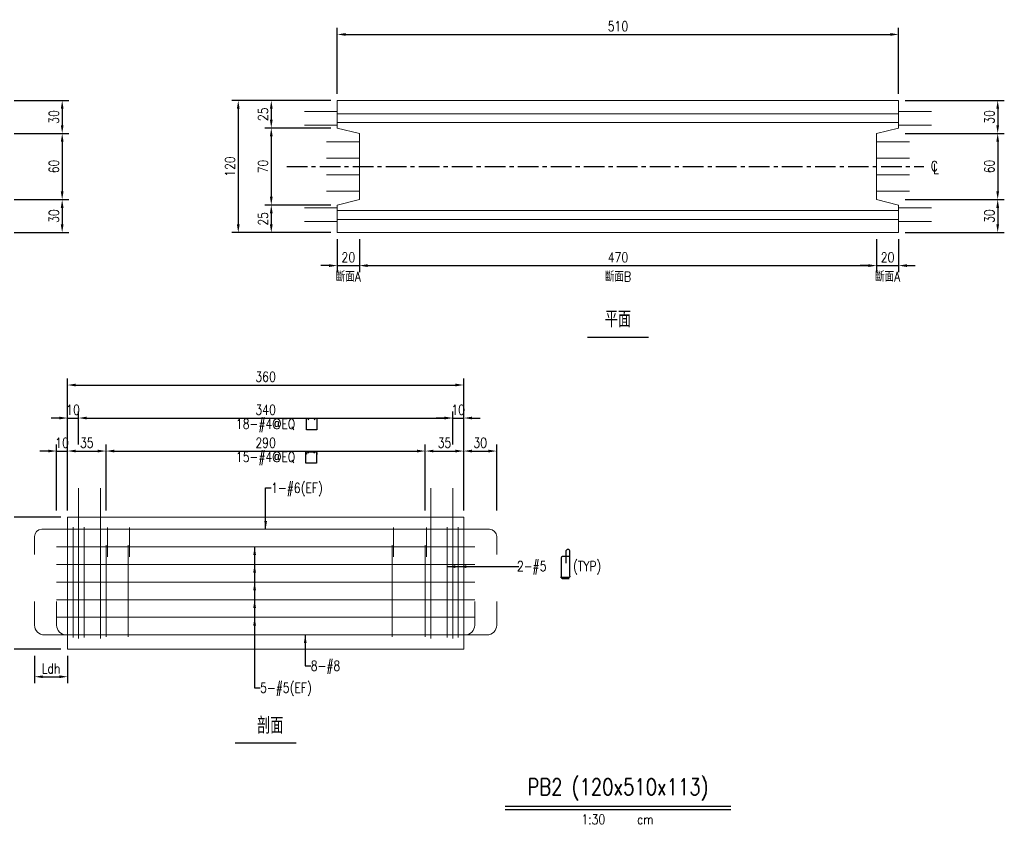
# Model space of a CAD drawing. Extents: x -4754 to 8167, y -19960 to 3841.
# Drawn here: x 5141 to 6036, y 2683 to 3414 of the extents above; entities that cross this region are included whole.
import ezdxf
from ezdxf.enums import TextEntityAlignment as Align

# ---------------------------------------------------------------- set-up
doc = ezdxf.new("R2010")
doc.units = 0
doc.header["$LTSCALE"] = 3
doc.linetypes.add('CENTER', pattern=[2, 1.25, -0.25, 0.25, -0.25])
doc.layers.get('0').update_dxf_attribs({"linetype": 'CONTINUOUS'})
doc.layers.add('HB_0', color=7, linetype='CONTINUOUS', transparency=0.5)
for name, color, linetype in [('HB_DIM', 1, 'CONTINUOUS'), ('HB_TXT_CTEXT', 2, 'CONTINUOUS'), ('鋼筋', 3, 'CONTINUOUS')]:
    doc.layers.add(name, color=color, linetype=linetype)
doc.styles.get("Standard").update_dxf_attribs({"font": 'ROMANS.shx', "width": 0.8, "bigfont": 'chineset.shx'})
doc.dimstyles.new('30', dxfattribs={"dimscale": 3, "dimtxt": 3, "dimasz": 2.5, "dimexe": 2, "dimexo": 2, "dimgap": 1, "dimtad": 1, "dimdsep": 46, "dimtxsty": 'Standard', "dimcen": 0, "dimclrd": 256, "dimclre": 256, "dimclrt": 2, "dimadec": 0, "dimazin": 0, "dimtfac": 1, "dimtix": 1, "dimtmove": 2, "dimatfit": 3, "dimfxl": 1, "dimtolj": 1, "dimtzin": 0, "dimarcsym": 0})

# ---------------------------------------------------------------- blocks, each defined once
blk = doc.blocks.new('*D197')
at = {"layer": 'HB_DIM', "linetype": 'Continuous', "lineweight": -2}
for p, q in [((5095.72, 3340.95), (5185.72, 3340.95)), ((5179.72, 3333.45), (5179.72, 3318.45)), ((5095.72, 3310.95), (5185.72, 3310.95))]:
    blk.add_line(p, q, dxfattribs=at)
at = {"layer": 'HB_DIM'}
for points in [[(5180.97, 3333.45), (5178.47, 3333.45), (5179.72, 3340.95)], [(5178.47, 3318.45), (5180.97, 3318.45), (5179.72, 3310.95)]]:
    blk.add_solid(points, dxfattribs=at)
at = {"layer": 'HB_DIM', "color": 2, "linetype": 'Continuous', "insert": (5172.22, 3325.95), "char_height": 9, "attachment_point": 5, "rotation": 90}
blk.add_mtext('\\A1;30', dxfattribs=at)
blk = doc.blocks.new('*D198')
at = {"layer": 'HB_DIM', "linetype": 'Continuous', "lineweight": -2}
for p, q in [((5095.72, 3310.95), (5185.72, 3310.95)), ((5179.72, 3303.45), (5179.72, 3258.45)), ((5095.72, 3250.95), (5185.72, 3250.95))]:
    blk.add_line(p, q, dxfattribs=at)
at = {"layer": 'HB_DIM'}
for points in [[(5180.97, 3303.45), (5178.47, 3303.45), (5179.72, 3310.95)], [(5178.47, 3258.45), (5180.97, 3258.45), (5179.72, 3250.95)]]:
    blk.add_solid(points, dxfattribs=at)
at = {"layer": 'HB_DIM', "color": 2, "linetype": 'Continuous', "insert": (5172.22, 3280.95), "char_height": 9, "attachment_point": 5, "rotation": 90}
blk.add_mtext('\\A1;60', dxfattribs=at)
blk = doc.blocks.new('*D199')
at = {"layer": 'HB_DIM', "linetype": 'Continuous', "lineweight": -2}
for p, q in [((5095.72, 3250.95), (5185.72, 3250.95)), ((5179.72, 3243.45), (5179.72, 3228.45)), ((5095.72, 3220.95), (5185.72, 3220.95))]:
    blk.add_line(p, q, dxfattribs=at)
at = {"layer": 'HB_DIM'}
for points in [[(5180.97, 3243.45), (5178.47, 3243.45), (5179.72, 3250.95)], [(5178.47, 3228.45), (5180.97, 3228.45), (5179.72, 3220.95)]]:
    blk.add_solid(points, dxfattribs=at)
at = {"layer": 'HB_DIM', "color": 2, "linetype": 'Continuous', "insert": (5172.22, 3235.95), "char_height": 9, "attachment_point": 5, "rotation": 90}
blk.add_mtext('\\A1;30', dxfattribs=at)
blk = doc.blocks.new('beam_Topview')
at = {"layer": 'HB_TXT_CTEXT', "color": 4, "linetype": 'Continuous'}
blk.add_line((-27.76, 0), (27.76, 0), dxfattribs=at)
at = {"layer": 'HB_TXT_CTEXT', "color": 4, "linetype": 'Continuous', "width": 0.8}
blk.add_text('平面', height=15, rotation=360, dxfattribs=at).set_placement((0, 16.5), align=Align.MIDDLE)
blk = doc.blocks.new('beam_title')
at = {"layer": 'HB_TXT_CTEXT', "color": 3, "linetype": 'Continuous'}
blk.add_line((-102.52, 3), (102.52, 3), dxfattribs=at)
at = {"layer": 'HB_TXT_CTEXT', "color": 1, "linetype": 'Continuous'}
blk.add_line((-102.52, 0), (102.52, 0), dxfattribs=at)
at = {"color": 3, "linetype": 'Continuous', "width": 0.8}
blk.add_attdef('A', text='', height=15, dxfattribs=at).set_placement((0, 19.49), align=Align.MIDDLE)
at = {"color": 2, "linetype": 'Continuous', "width": 0.8}
for tag, p in [('1:30', (-22.44, -9)), ('CM', (24.84, -9))]:
    blk.add_attdef(tag, text='', height=9, dxfattribs=at).set_placement(p, align=Align.MIDDLE)
blk = doc.blocks.new('*D211')
at = {"layer": 'HB_DIM', "linetype": 'Continuous', "lineweight": -2}
for p, q in [((5429.72, 3346.95), (5429.72, 3406.95)), ((5437.22, 3400.95), (5932.22, 3400.95)), ((5939.72, 3346.95), (5939.72, 3406.95))]:
    blk.add_line(p, q, dxfattribs=at)
at = {"layer": 'HB_DIM'}
for points in [[(5437.22, 3402.2), (5437.22, 3399.7), (5429.72, 3400.95)], [(5932.22, 3399.7), (5932.22, 3402.2), (5939.72, 3400.95)]]:
    blk.add_solid(points, dxfattribs=at)
at = {"layer": 'HB_DIM', "color": 2, "linetype": 'Continuous', "insert": (5684.72, 3408.45), "char_height": 9, "attachment_point": 5, "rotation": 0}
blk.add_mtext('\\A1;510', dxfattribs=at)
blk = doc.blocks.new('*D212')
at = {"layer": 'HB_DIM', "linetype": 'Continuous', "lineweight": -2}
for p, q in [((5429.72, 3214.95), (5429.72, 3184.95)), ((5449.72, 3214.95), (5449.72, 3184.95)), ((5422.22, 3190.95), (5414.72, 3190.95)), ((5429.72, 3190.95), (5449.72, 3190.95)), ((5457.22, 3190.95), (5464.72, 3190.95))]:
    blk.add_line(p, q, dxfattribs=at)
at = {"layer": 'HB_DIM'}
for points in [[(5422.22, 3189.7), (5422.22, 3192.2), (5429.72, 3190.95)], [(5457.22, 3192.2), (5457.22, 3189.7), (5449.72, 3190.95)]]:
    blk.add_solid(points, dxfattribs=at)
at = {"layer": 'HB_DIM', "color": 2, "linetype": 'Continuous', "insert": (5439.72, 3198.45), "char_height": 9, "attachment_point": 5, "rotation": 0}
blk.add_mtext('\\A1;20', dxfattribs=at)
blk = doc.blocks.new('*D213')
at = {"layer": 'HB_DIM', "linetype": 'Continuous', "lineweight": -2}
for p, q in [((5449.72, 3214.95), (5449.72, 3184.95)), ((5919.72, 3214.95), (5919.72, 3184.95)), ((5457.22, 3190.95), (5912.22, 3190.95))]:
    blk.add_line(p, q, dxfattribs=at)
at = {"layer": 'HB_DIM'}
for points in [[(5457.22, 3192.2), (5457.22, 3189.7), (5449.72, 3190.95)], [(5912.22, 3189.7), (5912.22, 3192.2), (5919.72, 3190.95)]]:
    blk.add_solid(points, dxfattribs=at)
at = {"layer": 'HB_DIM', "color": 2, "linetype": 'Continuous', "insert": (5684.72, 3198.45), "char_height": 9, "attachment_point": 5, "rotation": 0}
blk.add_mtext('\\A1;470', dxfattribs=at)
blk = doc.blocks.new('*D214')
at = {"layer": 'HB_DIM', "linetype": 'Continuous', "lineweight": -2}
for p, q in [((5919.72, 3214.95), (5919.72, 3184.95)), ((5939.72, 3214.95), (5939.72, 3184.95)), ((5912.22, 3190.95), (5904.72, 3190.95)), ((5919.72, 3190.95), (5939.72, 3190.95)), ((5947.22, 3190.95), (5954.72, 3190.95))]:
    blk.add_line(p, q, dxfattribs=at)
at = {"layer": 'HB_DIM'}
for points in [[(5912.22, 3189.7), (5912.22, 3192.2), (5919.72, 3190.95)], [(5947.22, 3192.2), (5947.22, 3189.7), (5939.72, 3190.95)]]:
    blk.add_solid(points, dxfattribs=at)
at = {"layer": 'HB_DIM', "color": 2, "linetype": 'Continuous', "insert": (5929.72, 3198.45), "char_height": 9, "attachment_point": 5, "rotation": 0}
blk.add_mtext('\\A1;20', dxfattribs=at)
blk = doc.blocks.new('*D215')
at = {"layer": 'HB_DIM', "linetype": 'Continuous', "lineweight": -2}
for p, q in [((5423.72, 3340.95), (5333.72, 3340.95)), ((5339.72, 3333.45), (5339.72, 3228.45)), ((5423.72, 3220.95), (5333.72, 3220.95))]:
    blk.add_line(p, q, dxfattribs=at)
at = {"layer": 'HB_DIM'}
for points in [[(5340.97, 3333.45), (5338.47, 3333.45), (5339.72, 3340.95)], [(5338.47, 3228.45), (5340.97, 3228.45), (5339.72, 3220.95)]]:
    blk.add_solid(points, dxfattribs=at)
at = {"layer": 'HB_DIM', "color": 2, "linetype": 'Continuous', "insert": (5332.22, 3280.95), "char_height": 9, "attachment_point": 5, "rotation": 90}
blk.add_mtext('\\A1;120', dxfattribs=at)
blk = doc.blocks.new('*D216')
at = {"layer": 'HB_DIM', "linetype": 'Continuous', "lineweight": -2}
for p, q in [((5423.72, 3340.95), (5363.72, 3340.95)), ((5369.72, 3333.45), (5369.72, 3323.45)), ((5423.72, 3315.95), (5363.72, 3315.95))]:
    blk.add_line(p, q, dxfattribs=at)
at = {"layer": 'HB_DIM'}
for points in [[(5370.97, 3333.45), (5368.47, 3333.45), (5369.72, 3340.95)], [(5368.47, 3323.45), (5370.97, 3323.45), (5369.72, 3315.95)]]:
    blk.add_solid(points, dxfattribs=at)
at = {"layer": 'HB_DIM', "color": 2, "linetype": 'Continuous', "insert": (5362.22, 3328.45), "char_height": 9, "attachment_point": 5, "rotation": 90}
blk.add_mtext('\\A1;25', dxfattribs=at)
blk = doc.blocks.new('*D217')
at = {"layer": 'HB_DIM', "linetype": 'Continuous', "lineweight": -2}
for p, q in [((5423.72, 3315.95), (5363.72, 3315.95)), ((5369.72, 3308.45), (5369.72, 3253.45)), ((5423.72, 3245.95), (5363.72, 3245.95))]:
    blk.add_line(p, q, dxfattribs=at)
at = {"layer": 'HB_DIM'}
for points in [[(5370.97, 3308.45), (5368.47, 3308.45), (5369.72, 3315.95)], [(5368.47, 3253.45), (5370.97, 3253.45), (5369.72, 3245.95)]]:
    blk.add_solid(points, dxfattribs=at)
at = {"layer": 'HB_DIM', "color": 2, "linetype": 'Continuous', "insert": (5362.22, 3280.95), "char_height": 9, "attachment_point": 5, "rotation": 90}
blk.add_mtext('\\A1;70', dxfattribs=at)
blk = doc.blocks.new('*D218')
at = {"layer": 'HB_DIM', "linetype": 'Continuous', "lineweight": -2}
for p, q in [((5423.72, 3245.95), (5363.72, 3245.95)), ((5369.72, 3238.45), (5369.72, 3228.45)), ((5423.72, 3220.95), (5363.72, 3220.95))]:
    blk.add_line(p, q, dxfattribs=at)
at = {"layer": 'HB_DIM'}
for points in [[(5370.97, 3238.45), (5368.47, 3238.45), (5369.72, 3245.95)], [(5368.47, 3228.45), (5370.97, 3228.45), (5369.72, 3220.95)]]:
    blk.add_solid(points, dxfattribs=at)
at = {"layer": 'HB_DIM', "color": 2, "linetype": 'Continuous', "insert": (5362.22, 3233.45), "char_height": 9, "attachment_point": 5, "rotation": 90}
blk.add_mtext('\\A1;25', dxfattribs=at)
blk = doc.blocks.new('*D219')
at = {"layer": 'HB_DIM', "linetype": 'Continuous', "lineweight": -2}
for p, q in [((5945.72, 3340.95), (6035.72, 3340.95)), ((6029.72, 3333.45), (6029.72, 3318.45)), ((5945.72, 3310.95), (6035.72, 3310.95))]:
    blk.add_line(p, q, dxfattribs=at)
at = {"layer": 'HB_DIM'}
for points in [[(6030.97, 3333.45), (6028.47, 3333.45), (6029.72, 3340.95)], [(6028.47, 3318.45), (6030.97, 3318.45), (6029.72, 3310.95)]]:
    blk.add_solid(points, dxfattribs=at)
at = {"layer": 'HB_DIM', "color": 2, "linetype": 'Continuous', "insert": (6022.22, 3325.95), "char_height": 9, "attachment_point": 5, "rotation": 90}
blk.add_mtext('\\A1;30', dxfattribs=at)
blk = doc.blocks.new('*D220')
at = {"layer": 'HB_DIM', "linetype": 'Continuous', "lineweight": -2}
for p, q in [((5945.72, 3310.95), (6035.72, 3310.95)), ((6029.72, 3303.45), (6029.72, 3258.45)), ((5945.72, 3250.95), (6035.72, 3250.95))]:
    blk.add_line(p, q, dxfattribs=at)
at = {"layer": 'HB_DIM'}
for points in [[(6030.97, 3303.45), (6028.47, 3303.45), (6029.72, 3310.95)], [(6028.47, 3258.45), (6030.97, 3258.45), (6029.72, 3250.95)]]:
    blk.add_solid(points, dxfattribs=at)
at = {"layer": 'HB_DIM', "color": 2, "linetype": 'Continuous', "insert": (6022.22, 3280.95), "char_height": 9, "attachment_point": 5, "rotation": 90}
blk.add_mtext('\\A1;60', dxfattribs=at)
blk = doc.blocks.new('*D221')
at = {"layer": 'HB_DIM', "linetype": 'Continuous', "lineweight": -2}
for p, q in [((5945.72, 3250.95), (6035.72, 3250.95)), ((6029.72, 3243.45), (6029.72, 3228.45)), ((5945.72, 3220.95), (6035.72, 3220.95))]:
    blk.add_line(p, q, dxfattribs=at)
at = {"layer": 'HB_DIM'}
for points in [[(6030.97, 3243.45), (6028.47, 3243.45), (6029.72, 3250.95)], [(6028.47, 3228.45), (6030.97, 3228.45), (6029.72, 3220.95)]]:
    blk.add_solid(points, dxfattribs=at)
at = {"layer": 'HB_DIM', "color": 2, "linetype": 'Continuous', "insert": (6022.22, 3235.95), "char_height": 9, "attachment_point": 5, "rotation": 90}
blk.add_mtext('\\A1;30', dxfattribs=at)
blk = doc.blocks.new('cl')
at = {"layer": 'HB_TXT_CTEXT', "linetype": 'Continuous', "width": 0.8}
for s, p in [('C', (-0.18, 0.11)), ('L', (0.23, -0.56))]:
    blk.add_text(s, height=2.5, dxfattribs=at).set_placement(p, align=Align.MIDDLE)
blk = doc.blocks.new('beam_SectionSide')
at = {"layer": 'HB_TXT_CTEXT', "color": 4, "linetype": 'Continuous'}
blk.add_line((-27.76, 0), (27.76, 0), dxfattribs=at)
at = {"layer": 'HB_TXT_CTEXT', "color": 4, "linetype": 'Continuous', "width": 0.8}
blk.add_text(' 剖面', height=15, rotation=360, dxfattribs=at).set_placement((0, 16.5), align=Align.MIDDLE)
blk = doc.blocks.new('rebar_arrowD')
at = {"color": 1, "linetype": 'Continuous'}
blk.add_solid([(-1.25, -7.5), (0, 0), (1.25, -7.5)], dxfattribs=at)
blk = doc.blocks.new('*D358')
at = {"layer": 'HB_DIM', "linetype": 'Continuous', "lineweight": -2}
for p, q in [((5154.64, 2836.51), (5154.64, 2811.51)), ((5184.57, 2836.51), (5184.57, 2811.51)), ((5162.14, 2817.51), (5177.07, 2817.51))]:
    blk.add_line(p, q, dxfattribs=at)
at = {"layer": 'HB_DIM'}
for points in [[(5162.14, 2818.76), (5162.14, 2816.26), (5154.64, 2817.51)], [(5177.07, 2816.26), (5177.07, 2818.76), (5184.57, 2817.51)]]:
    blk.add_solid(points, dxfattribs=at)
at = {"layer": 'HB_DIM', "color": 2, "linetype": 'Continuous', "insert": (5169.6, 2825.01), "char_height": 9, "attachment_point": 5, "rotation": 0}
blk.add_mtext('\\A1;Ldh', dxfattribs=at)
blk = doc.blocks.new('rebar_arrowU')
at = {"color": 1, "linetype": 'Continuous'}
blk.add_solid([(-1.25, -7.5), (0, 0), (1.25, -7.5)], dxfattribs=at)
blk = doc.blocks.new('rebar_arrowL')
at = {"color": 1, "linetype": 'Continuous', "extrusion": (0, 0, -1)}
blk.add_solid([(-7.5, 1.25), (0, 0), (-7.5, -1.25)], dxfattribs=at)
blk = doc.blocks.new('rebar_2Tie_180_90')
at = {"layer": 'HB_TXT_CTEXT', "linetype": 'Continuous'}
for points in [[(45.67, 9.28), (39.8, 9.28, 0.414214), (38.6, 8.08), (38.6, -9.57)], [(46.52, -8.69), (46.52, 13.68, 1), (42.68, 13.68), (42.68, 3.28)], [(46.52, -8.69, -0.414214), (45.32, -9.89), (37.81, -9.89)], [(38.6, -9.57, 0.414214), (39.8, -10.77), (45.67, -10.77)]]:
    blk.add_lwpolyline(points, format="xyb", dxfattribs=at)
at = {"color": 2, "linetype": 'Continuous', "width": 0.8}
for tag, p in [('2-D16', (-1.67, 0.43)), ('(TYP)', (49.39, 0.45))]:
    blk.add_attdef(tag, text='', height=9, dxfattribs=at).set_placement(p, align=Align.MIDDLE_LEFT)
blk = doc.blocks.new('*D359')
at = {"layer": 'HB_DIM', "linetype": 'Continuous', "lineweight": -2}
for p, q in [((5184.57, 2968.51), (5184.57, 3088.51)), ((5544.57, 2968.51), (5544.57, 3088.51)), ((5192.07, 3082.51), (5537.07, 3082.51))]:
    blk.add_line(p, q, dxfattribs=at)
at = {"layer": 'HB_DIM'}
for points in [[(5192.07, 3083.76), (5192.07, 3081.26), (5184.57, 3082.51)], [(5537.07, 3081.26), (5537.07, 3083.76), (5544.57, 3082.51)]]:
    blk.add_solid(points, dxfattribs=at)
at = {"layer": 'HB_DIM', "color": 2, "linetype": 'Continuous', "insert": (5364.57, 3090.01), "char_height": 9, "attachment_point": 5, "rotation": 0}
blk.add_mtext('\\A1;360', dxfattribs=at)
blk = doc.blocks.new('*D360')
at = {"layer": 'HB_DIM', "linetype": 'Continuous', "lineweight": -2}
for p, q in [((5177.07, 3052.51), (5169.57, 3052.51)), ((5184.57, 3028.51), (5184.57, 3058.51)), ((5184.57, 3052.51), (5194.57, 3052.51)), ((5194.57, 3028.51), (5194.57, 3058.51)), ((5202.07, 3052.51), (5209.57, 3052.51))]:
    blk.add_line(p, q, dxfattribs=at)
at = {"layer": 'HB_DIM'}
for points in [[(5177.07, 3051.26), (5177.07, 3053.76), (5184.57, 3052.51)], [(5202.07, 3053.76), (5202.07, 3051.26), (5194.57, 3052.51)]]:
    blk.add_solid(points, dxfattribs=at)
at = {"layer": 'HB_DIM', "color": 2, "linetype": 'Continuous', "insert": (5189.57, 3060.01), "char_height": 9, "attachment_point": 5, "rotation": 0}
blk.add_mtext('\\A1;10', dxfattribs=at)
blk = doc.blocks.new('*D361')
at = {"layer": 'HB_DIM', "linetype": 'Continuous', "lineweight": -2}
for p, q in [((5194.57, 3028.51), (5194.57, 3058.51)), ((5202.07, 3052.51), (5527.07, 3052.51)), ((5534.57, 3028.51), (5534.57, 3058.51))]:
    blk.add_line(p, q, dxfattribs=at)
at = {"layer": 'HB_DIM'}
for points in [[(5202.07, 3053.76), (5202.07, 3051.26), (5194.57, 3052.51)], [(5527.07, 3051.26), (5527.07, 3053.76), (5534.57, 3052.51)]]:
    blk.add_solid(points, dxfattribs=at)
at = {"layer": 'HB_DIM', "color": 2, "linetype": 'Continuous', "insert": (5364.57, 3060.01), "char_height": 9, "attachment_point": 5, "rotation": 0}
blk.add_mtext('\\A1;340', dxfattribs=at)
blk = doc.blocks.new('*D362')
at = {"layer": 'HB_DIM', "linetype": 'Continuous', "lineweight": -2}
for p, q in [((5527.07, 3052.51), (5519.57, 3052.51)), ((5534.57, 3028.51), (5534.57, 3058.51)), ((5534.57, 3052.51), (5544.57, 3052.51)), ((5544.57, 3028.51), (5544.57, 3058.51)), ((5552.07, 3052.51), (5559.57, 3052.51))]:
    blk.add_line(p, q, dxfattribs=at)
at = {"layer": 'HB_DIM'}
for points in [[(5527.07, 3051.26), (5527.07, 3053.76), (5534.57, 3052.51)], [(5552.07, 3053.76), (5552.07, 3051.26), (5544.57, 3052.51)]]:
    blk.add_solid(points, dxfattribs=at)
at = {"layer": 'HB_DIM', "color": 2, "linetype": 'Continuous', "insert": (5539.57, 3060.01), "char_height": 9, "attachment_point": 5, "rotation": 0}
blk.add_mtext('\\A1;10', dxfattribs=at)
blk = doc.blocks.new('*D363')
at = {"layer": 'HB_DIM', "linetype": 'Continuous', "lineweight": -2}
for p, q in [((5174.57, 2968.51), (5174.57, 3028.51)), ((5184.57, 2968.51), (5184.57, 3028.51)), ((5167.07, 3022.51), (5159.57, 3022.51)), ((5174.57, 3022.51), (5184.57, 3022.51)), ((5192.07, 3022.51), (5199.57, 3022.51))]:
    blk.add_line(p, q, dxfattribs=at)
at = {"layer": 'HB_DIM'}
for points in [[(5167.07, 3021.26), (5167.07, 3023.76), (5174.57, 3022.51)], [(5192.07, 3023.76), (5192.07, 3021.26), (5184.57, 3022.51)]]:
    blk.add_solid(points, dxfattribs=at)
at = {"layer": 'HB_DIM', "color": 2, "linetype": 'Continuous', "insert": (5179.57, 3030.01), "char_height": 9, "attachment_point": 5, "rotation": 0}
blk.add_mtext('\\A1;10', dxfattribs=at)
blk = doc.blocks.new('*D364')
at = {"layer": 'HB_DIM', "linetype": 'Continuous', "lineweight": -2}
for p, q in [((5184.57, 2968.51), (5184.57, 3028.51)), ((5219.57, 2968.51), (5219.57, 3028.51)), ((5192.07, 3022.51), (5212.07, 3022.51))]:
    blk.add_line(p, q, dxfattribs=at)
at = {"layer": 'HB_DIM'}
for points in [[(5192.07, 3023.76), (5192.07, 3021.26), (5184.57, 3022.51)], [(5212.07, 3021.26), (5212.07, 3023.76), (5219.57, 3022.51)]]:
    blk.add_solid(points, dxfattribs=at)
at = {"layer": 'HB_DIM', "color": 2, "linetype": 'Continuous', "insert": (5202.07, 3030.01), "char_height": 9, "attachment_point": 5, "rotation": 0}
blk.add_mtext('\\A1;35', dxfattribs=at)
blk = doc.blocks.new('*D365')
at = {"layer": 'HB_DIM', "linetype": 'Continuous', "lineweight": -2}
for p, q in [((5219.57, 2968.51), (5219.57, 3028.51)), ((5509.57, 2968.51), (5509.57, 3028.51)), ((5227.07, 3022.51), (5502.07, 3022.51))]:
    blk.add_line(p, q, dxfattribs=at)
at = {"layer": 'HB_DIM'}
for points in [[(5227.07, 3023.76), (5227.07, 3021.26), (5219.57, 3022.51)], [(5502.07, 3021.26), (5502.07, 3023.76), (5509.57, 3022.51)]]:
    blk.add_solid(points, dxfattribs=at)
at = {"layer": 'HB_DIM', "color": 2, "linetype": 'Continuous', "insert": (5364.57, 3030.01), "char_height": 9, "attachment_point": 5, "rotation": 0}
blk.add_mtext('\\A1;290', dxfattribs=at)
blk = doc.blocks.new('*D366')
at = {"layer": 'HB_DIM', "linetype": 'Continuous', "lineweight": -2}
for p, q in [((5509.57, 2968.51), (5509.57, 3028.51)), ((5544.57, 2968.51), (5544.57, 3028.51)), ((5517.07, 3022.51), (5537.07, 3022.51))]:
    blk.add_line(p, q, dxfattribs=at)
at = {"layer": 'HB_DIM'}
for points in [[(5517.07, 3023.76), (5517.07, 3021.26), (5509.57, 3022.51)], [(5537.07, 3021.26), (5537.07, 3023.76), (5544.57, 3022.51)]]:
    blk.add_solid(points, dxfattribs=at)
at = {"layer": 'HB_DIM', "color": 2, "linetype": 'Continuous', "insert": (5527.07, 3030.01), "char_height": 9, "attachment_point": 5, "rotation": 0}
blk.add_mtext('\\A1;35', dxfattribs=at)
blk = doc.blocks.new('*D367')
at = {"layer": 'HB_DIM', "linetype": 'Continuous', "lineweight": -2}
for p, q in [((5544.57, 2968.51), (5544.57, 3028.51)), ((5574.57, 2968.51), (5574.57, 3028.51)), ((5552.07, 3022.51), (5567.07, 3022.51))]:
    blk.add_line(p, q, dxfattribs=at)
at = {"layer": 'HB_DIM'}
for points in [[(5552.07, 3023.76), (5552.07, 3021.26), (5544.57, 3022.51)], [(5567.07, 3021.26), (5567.07, 3023.76), (5574.57, 3022.51)]]:
    blk.add_solid(points, dxfattribs=at)
at = {"layer": 'HB_DIM', "color": 2, "linetype": 'Continuous', "insert": (5559.57, 3030.01), "char_height": 9, "attachment_point": 5, "rotation": 0}
blk.add_mtext('\\A1;30', dxfattribs=at)
blk = doc.blocks.new('*D368')
at = {"layer": 'HB_DIM', "linetype": 'Continuous', "lineweight": -2}
for p, q in [((5178.57, 2962.51), (5088.57, 2962.51)), ((5094.57, 2955.01), (5094.57, 2850.01)), ((5178.57, 2842.51), (5088.57, 2842.51))]:
    blk.add_line(p, q, dxfattribs=at)
at = {"layer": 'HB_DIM'}
for points in [[(5095.82, 2955.01), (5093.32, 2955.01), (5094.57, 2962.51)], [(5093.32, 2850.01), (5095.82, 2850.01), (5094.57, 2842.51)]]:
    blk.add_solid(points, dxfattribs=at)
at = {"layer": 'HB_DIM', "color": 2, "linetype": 'Continuous', "insert": (5084.72, 2902.51), "char_height": 9, "attachment_point": 5, "rotation": 90}
blk.add_mtext('\\A1;120(116)', dxfattribs=at)
blk = doc.blocks.new('*D369')
at = {"layer": 'HB_DIM', "linetype": 'Continuous', "lineweight": -2}
for p, q in [((5124.57, 2970.01), (5124.57, 2977.51)), ((5178.57, 2962.51), (5118.57, 2962.51)), ((5124.57, 2962.51), (5124.57, 2946.51)), ((5133.57, 2946.51), (5118.57, 2946.51)), ((5124.57, 2939.01), (5124.57, 2931.51))]:
    blk.add_line(p, q, dxfattribs=at)
at = {"layer": 'HB_DIM'}
for points in [[(5123.32, 2970.01), (5125.82, 2970.01), (5124.57, 2962.51)], [(5125.82, 2939.01), (5123.32, 2939.01), (5124.57, 2946.51)]]:
    blk.add_solid(points, dxfattribs=at)
at = {"layer": 'HB_DIM', "color": 2, "linetype": 'Continuous', "insert": (5114.72, 2954.51), "char_height": 9, "attachment_point": 5, "rotation": 90}
blk.add_mtext('\\A1;16(12)', dxfattribs=at)
blk = doc.blocks.new('*D370')
at = {"layer": 'HB_DIM', "linetype": 'Continuous', "lineweight": -2}
for p, q in [((5133.57, 2946.51), (5118.57, 2946.51)), ((5124.57, 2939.01), (5124.57, 2850.01)), ((5178.57, 2842.51), (5118.57, 2842.51))]:
    blk.add_line(p, q, dxfattribs=at)
at = {"layer": 'HB_DIM'}
for points in [[(5125.82, 2939.01), (5123.32, 2939.01), (5124.57, 2946.51)], [(5123.32, 2850.01), (5125.82, 2850.01), (5124.57, 2842.51)]]:
    blk.add_solid(points, dxfattribs=at)
at = {"layer": 'HB_DIM', "color": 2, "linetype": 'Continuous', "insert": (5117.07, 2894.51), "char_height": 9, "attachment_point": 5, "rotation": 90}
blk.add_mtext('\\A1;104', dxfattribs=at)
blk = doc.blocks.new('dim_rebar_HoopU')
at = {"linetype": 'Continuous'}
blk.add_lwpolyline([(44.17, 4.47), (45.41, 5.71, -0.668179), (46.47, 5.27), (46.47, -4.68), (37.02, -4.68), (37.02, 5.27, -0.668179), (38.09, 5.71), (39.33, 4.47)], format="xyb", dxfattribs=at)
at = {"linetype": 'Continuous', "width": 0.8}
blk.add_attdef('25-D13@EQ', text='', height=9, dxfattribs=at).set_placement((0, 0), align=Align.MIDDLE)
blk = doc.blocks.new('dim_rebar_HoopUwithTie')
at = {"linetype": 'Continuous'}
for points in [[(37.71, 3.13), (36.52, 4.32, -0.668179), (36.95, 5.34), (45.82, 5.34, -0.414214), (46.42, 4.74), (46.42, 2.79)], [(43.88, 4.04), (45.07, 5.23, -0.668179), (46.09, 4.81), (46.09, -4.89), (36.68, -4.89), (36.68, 4.81, -0.668179), (37.71, 5.23), (38.89, 4.04)]]:
    blk.add_lwpolyline(points, format="xyb", dxfattribs=at)
at = {"linetype": 'Continuous', "width": 0.8}
blk.add_attdef('22-D13@EQ', text='', height=9, dxfattribs=at).set_placement((0, 0), align=Align.MIDDLE)

msp = doc.modelspace()

# ---------------------------------------------------------------- linework, layer by layer
at = {"layer": 'HB_0', "lineweight": 5}
for p, q in [((5429.723, 3340.95, -113), (5449.723, 3340.95, -113)), ((5429.723, 3328.95, -113), (5429.723, 3340.95, -113)), ((5449.723, 3340.95, -113), (5919.723, 3340.95, -113)), ((5919.723, 3340.95, -113), (5939.723, 3340.95, -113)), ((5939.723, 3340.95, -113), (5939.723, 3328.95, -113)), ((5429.723, 3328.95, -113), (5449.723, 3328.95, -113)), ((5429.723, 3320.95, -97), (5429.723, 3328.95, -113)), ((5449.723, 3328.95, -113), (5429.723, 3328.95, -113)), ((5919.723, 3328.95, -113), (5449.723, 3328.95, -113)), ((5449.723, 3328.95, -113), (5919.723, 3328.95, -113)), ((5919.723, 3328.95, -113), (5939.723, 3328.95, -113)), ((5939.723, 3328.95, -113), (5919.723, 3328.95, -113)), ((5939.723, 3328.95, -113), (5939.723, 3320.95, -97)), ((5429.723, 3320.95, -97), (5449.723, 3320.95, -97)), ((5429.723, 3315.95, -97), (5429.723, 3320.95, -97)), ((5449.723, 3320.95, -97), (5429.723, 3320.95, -97)), ((5919.723, 3320.95, -97), (5449.723, 3320.95, -97)), ((5449.723, 3320.95, -97), (5919.723, 3320.95, -97)), ((5919.723, 3320.95, -97), (5939.723, 3320.95, -97)), ((5939.723, 3320.95, -97), (5919.723, 3320.95, -97)), ((5939.723, 3320.95, -97), (5939.723, 3315.95, -97)), ((5449.723, 3310.95, -97), (5429.723, 3315.95, -97)), ((5449.723, 3250.95, -97), (5449.723, 3310.95, -97)), ((5939.723, 3315.95, -97), (5919.723, 3310.95, -97)), ((5919.723, 3310.95, -97), (5919.723, 3250.95, -97)), ((5429.723, 3245.95, -97), (5449.723, 3250.95, -97)), ((5919.723, 3250.95, -97), (5939.723, 3245.95, -97)), ((5429.723, 3240.95, -97), (5429.723, 3245.95, -97)), ((5449.723, 3240.95, -97), (5429.723, 3240.95, -97)), ((5429.723, 3240.95, -97), (5449.723, 3240.95, -97)), ((5429.723, 3232.95, -113), (5429.723, 3240.95, -97)), ((5449.723, 3240.95, -97), (5919.723, 3240.95, -97)), ((5919.723, 3240.95, -97), (5449.723, 3240.95, -97)), ((5939.723, 3240.95, -97), (5919.723, 3240.95, -97)), ((5919.723, 3240.95, -97), (5939.723, 3240.95, -97)), ((5939.723, 3245.95, -97), (5939.723, 3240.95, -97)), ((5939.723, 3240.95, -97), (5939.723, 3232.95, -113)), ((5449.723, 3232.95, -113), (5429.723, 3232.95, -113)), ((5429.723, 3232.95, -113), (5449.723, 3232.95, -113)), ((5429.723, 3220.95, -113), (5429.723, 3232.95, -113)), ((5919.723, 3232.95, -113), (5449.723, 3232.95, -113)), ((5449.723, 3232.95, -113), (5919.723, 3232.95, -113)), ((5939.723, 3232.95, -113), (5919.723, 3232.95, -113)), ((5919.723, 3232.95, -113), (5939.723, 3232.95, -113)), ((5939.723, 3232.95, -113), (5939.723, 3220.95, -113)), ((5449.723, 3220.95, -113), (5429.723, 3220.95, -113)), ((5919.723, 3220.95, -113), (5449.723, 3220.95, -113)), ((5939.723, 3220.95, -113), (5919.723, 3220.95, -113)), ((5184.573, 2962.507), (5204.573, 2962.507)), ((5184.573, 2946.507, -8), (5184.573, 2962.507)), ((5204.573, 2962.507), (5524.573, 2962.507)), ((5524.573, 2962.507), (5544.573, 2962.507)), ((5544.573, 2962.507), (5544.573, 2946.507, -8)), ((5184.573, 2842.507, -108), (5184.573, 2958.507, -108)), ((5544.573, 2958.507, -108), (5544.573, 2842.507, -108)), ((5184.573, 2842.507, -13), (5184.573, 2946.507, -13)), ((5544.573, 2946.507, -13), (5544.573, 2842.507, -13)), ((5204.573, 2842.507, -108), (5184.573, 2842.507, -108)), ((5204.573, 2842.507, -18), (5184.573, 2842.507, -13)), ((5524.573, 2842.507, -108), (5204.573, 2842.507, -108)), ((5544.573, 2842.507, -108), (5524.573, 2842.507, -108)), ((5544.573, 2842.507, -13), (5524.573, 2842.507, -18))]:
    msp.add_line(p, q, dxfattribs=at)
at = {"layer": 'HB_0', "color": 1, "linetype": 'CENTER', "ltscale": 5}
msp.add_lwpolyline([(5383.723, 3280.95), (5962.723, 3280.95)], dxfattribs=at)
at = {"layer": 'HB_TXT_CTEXT', "color": 1, "linetype": 'Continuous'}
for points in [[(5364.573, 2951.507), (5364.573, 2959.007), (5364.573, 2989.007), (5369.573, 2989.007)], [(5354.573, 2935.507), (5354.573, 2871.507), (5354.573, 2807.507), (5359.573, 2807.507)], [(5529.573, 2917.507), (5539.573, 2917.507), (5594.573, 2917.507)], [(5400.573, 2855.507), (5400.573, 2842.507), (5400.573, 2827.507), (5405.573, 2827.507)]]:
    msp.add_lwpolyline(points, dxfattribs=at)
at = {"layer": '鋼筋', "lineweight": 5}
for p, q in [((5399.786, 3330.95, -18.89), (5429.723, 3330.95, -18.89)), ((5969.66, 3330.95, -10), (5939.723, 3330.95, -10)), ((5399.786, 3318.45, -18.89), (5429.723, 3318.45, -18.89)), ((5969.66, 3318.45, -10), (5939.723, 3318.45, -10)), ((5419.786, 3303.45, -18.89), (5449.723, 3303.45, -18.89)), ((5949.66, 3303.45, -10), (5919.723, 3303.45, -10)), ((5419.786, 3288.45, -18.89), (5449.723, 3288.45, -18.89)), ((5949.66, 3288.45, -10), (5919.723, 3288.45, -10)), ((5419.786, 3273.45, -18.89), (5449.723, 3273.45, -18.89)), ((5949.66, 3273.45, -10), (5919.723, 3273.45, -10)), ((5419.786, 3258.45, -18.89), (5449.723, 3258.45, -18.89)), ((5949.66, 3258.45, -10), (5919.723, 3258.45, -10)), ((5399.786, 3243.45, -18.89), (5429.723, 3243.45, -18.89)), ((5969.66, 3243.45, -10), (5939.723, 3243.45, -10)), ((5399.786, 3230.95, -18.89), (5429.723, 3230.95, -18.89)), ((5969.66, 3230.95, -10), (5939.723, 3230.95, -10)), ((5194.573, 2978.142, -81.055), (5194.573, 2985.762, -81.055)), ((5194.573, 2985.762, -87.405), (5194.573, 2855.507, -87.405)), ((5194.573, 2855.507, -8.595), (5194.573, 2985.762, -8.595)), ((5194.573, 2985.762, -14.945), (5194.573, 2978.142, -14.945)), ((5214.573, 2978.142, -81.055), (5214.573, 2985.762, -81.055)), ((5214.573, 2985.762, -87.405), (5214.573, 2855.507, -87.405)), ((5214.573, 2855.507, -8.595), (5214.573, 2985.762, -8.595)), ((5214.573, 2985.762, -14.945), (5214.573, 2978.142, -14.945)), ((5514.573, 2978.142, -81.055), (5514.573, 2985.762, -81.055)), ((5514.573, 2985.762, -87.405), (5514.573, 2855.507, -87.405)), ((5514.573, 2855.507, -8.595), (5514.573, 2985.762, -8.595)), ((5514.573, 2985.762, -14.945), (5514.573, 2978.142, -14.945)), ((5534.573, 2978.142, -81.055), (5534.573, 2985.762, -81.055)), ((5534.573, 2985.762, -87.405), (5534.573, 2855.507, -87.405)), ((5534.573, 2855.507, -8.595), (5534.573, 2985.762, -8.595)), ((5534.573, 2985.762, -14.945), (5534.573, 2978.142, -14.945)), ((5154.573, 2928.587, -98), (5154.573, 2944.822, -98)), ((5161.258, 2951.507, -98), (5567.888, 2951.507, -98)), ((5189.573, 2857.02, -102.13), (5189.573, 2949.282, -102.13)), ((5189.573, 2949.282, -94.18), (5189.573, 2926.27, -94.18)), ((5199.573, 2857.02, -102.13), (5199.573, 2949.282, -102.13)), ((5199.573, 2949.282, -94.18), (5199.573, 2926.27, -94.18)), ((5220.843, 2926.51, -94.83), (5220.843, 2949.922, -94.83)), ((5220.843, 2949.922, -101.18), (5220.843, 2926.51, -101.18)), ((5240.843, 2926.51, -94.83), (5240.843, 2949.922, -94.83)), ((5240.843, 2949.922, -101.18), (5240.843, 2926.51, -101.18)), ((5480.843, 2926.51, -94.83), (5480.843, 2949.922, -94.83)), ((5480.843, 2949.922, -101.18), (5480.843, 2926.51, -101.18)), ((5510.843, 2926.51, -94.83), (5510.843, 2949.922, -94.83)), ((5510.843, 2949.922, -101.18), (5510.843, 2926.51, -101.18)), ((5529.573, 2857.02, -102.13), (5529.573, 2949.282, -102.13)), ((5529.573, 2949.282, -94.18), (5529.573, 2926.27, -94.18)), ((5539.573, 2857.02, -102.13), (5539.573, 2949.282, -102.13)), ((5539.573, 2949.282, -94.18), (5539.573, 2926.27, -94.18)), ((5574.573, 2944.822, -98), (5574.573, 2928.587, -98)), ((5174.573, 2935.507, -98), (5554.573, 2935.507, -98)), ((5219.573, 2926.142, -93.555), (5219.573, 2933.762, -93.555)), ((5219.573, 2933.762, -99.905), (5219.573, 2856.777, -99.905)), ((5219.573, 2856.777, 3.905), (5219.573, 2933.762, 3.905)), ((5219.573, 2933.762, -2.445), (5219.573, 2926.142, -2.445)), ((5239.573, 2926.142, -93.555), (5239.573, 2933.762, -93.555)), ((5239.573, 2933.762, -99.905), (5239.573, 2856.777, -99.905)), ((5239.573, 2856.777, 3.905), (5239.573, 2933.762, 3.905)), ((5239.573, 2933.762, -2.445), (5239.573, 2926.142, -2.445)), ((5479.573, 2926.142, -93.555), (5479.573, 2933.762, -93.555)), ((5479.573, 2933.762, -99.905), (5479.573, 2856.777, -99.905)), ((5479.573, 2856.777, 3.905), (5479.573, 2933.762, 3.905)), ((5479.573, 2933.762, -2.445), (5479.573, 2926.142, -2.445)), ((5509.573, 2926.142, -93.555), (5509.573, 2933.762, -93.555)), ((5509.573, 2933.762, -99.905), (5509.573, 2856.777, -99.905)), ((5509.573, 2856.777, 3.905), (5509.573, 2933.762, 3.905)), ((5509.573, 2933.762, -2.445), (5509.573, 2926.142, -2.445)), ((5174.573, 2919.507, -98), (5554.573, 2919.507, -98)), ((5174.573, 2903.507, -98), (5554.573, 2903.507, -98)), ((5154.636, 2885.987, -98), (5154.636, 2864.397, -98)), ((5154.636, 2885.987, -85.5), (5154.636, 2864.397, -85.5)), ((5174.573, 2887.507, -98), (5554.573, 2887.507, -98)), ((5174.636, 2885.987, -70.5), (5174.636, 2864.397, -70.5)), ((5174.636, 2885.987, -55.5), (5174.636, 2864.397, -55.5)), ((5554.51, 2864.397, -70.5), (5554.51, 2885.987, -70.5)), ((5554.51, 2864.397, -55.5), (5554.51, 2885.987, -55.5)), ((5574.51, 2864.397, -98), (5574.51, 2885.987, -98)), ((5574.51, 2864.397, -85.5), (5574.51, 2885.987, -85.5)), ((5174.573, 2871.507, -98), (5554.573, 2871.507, -98)), ((5163.526, 2855.507, -98), (5565.62, 2855.507, -98)), ((5163.526, 2855.507, -85.5), (5565.62, 2855.507, -85.5)), ((5183.526, 2855.507, -70.5), (5545.62, 2855.507, -70.5)), ((5183.526, 2855.507, -55.5), (5545.62, 2855.507, -55.5)), ((5189.573, 2853.045, -88.615), (5189.573, 2853.045, -98.155)), ((5194.573, 2852.332, -84.23), (5194.573, 2852.332, -11.77)), ((5199.573, 2853.045, -88.615), (5199.573, 2853.045, -98.155)), ((5214.573, 2852.332, -84.23), (5214.573, 2852.332, -11.77)), ((5219.573, 2853.602, -96.73), (5219.573, 2853.602, 0.73)), ((5239.573, 2853.602, -96.73), (5239.573, 2853.602, 0.73)), ((5479.573, 2853.602, -96.73), (5479.573, 2853.602, 0.73)), ((5509.573, 2853.602, -96.73), (5509.573, 2853.602, 0.73)), ((5514.573, 2852.332, -84.23), (5514.573, 2852.332, -11.77)), ((5529.573, 2853.045, -88.615), (5529.573, 2853.045, -98.155)), ((5534.573, 2852.332, -84.23), (5534.573, 2852.332, -11.77)), ((5539.573, 2853.045, -88.615), (5539.573, 2853.045, -98.155))]:
    msp.add_line(p, q, dxfattribs=at)
at = {"layer": '鋼筋', "lineweight": 5, "extrusion": (-1, 2.44929e-16, 0)}
for centre, start, end in [((-2985.762, -84.23, -5194.573), 90, 270), ((-2985.762, -11.77, -5194.573), 90, 270), ((-2985.762, -84.23, -5214.573), 90, 270), ((-2985.762, -11.77, -5214.573), 90, 270), ((-2985.762, -84.23, -5514.573), 90, 270), ((-2985.762, -11.77, -5514.573), 90, 270), ((-2985.762, -84.23, -5534.573), 90, 270), ((-2985.762, -11.77, -5534.573), 90, 270), ((-2949.922, -98.005, -5220.843), 90, 270), ((-2949.922, -98.005, -5240.843), 90, 270), ((-2949.922, -98.005, -5480.843), 90, 270), ((-2949.922, -98.005, -5510.843), 90, 270), ((-2933.762, -96.73, -5219.573), 90, 270), ((-2933.762, 0.73, -5219.573), 90, 270), ((-2933.762, -96.73, -5239.573), 90, 270), ((-2933.762, 0.73, -5239.573), 90, 270), ((-2933.762, -96.73, -5479.573), 90, 270), ((-2933.762, 0.73, -5479.573), 90, 270), ((-2933.762, -96.73, -5509.573), 90, 270), ((-2933.762, 0.73, -5509.573), 90, 270), ((-2855.507, -84.23, -5194.573), 270, 0), ((-2855.507, -11.77, -5194.573), 0, 90), ((-2855.507, -84.23, -5214.573), 270, 0), ((-2855.507, -11.77, -5214.573), 0, 90), ((-2856.777, -96.73, -5219.573), 270, 0), ((-2856.777, 0.73, -5219.573), 0, 90), ((-2856.777, -96.73, -5239.573), 270, 0), ((-2856.777, 0.73, -5239.573), 0, 90), ((-2856.777, -96.73, -5479.573), 270, 0), ((-2856.777, 0.73, -5479.573), 0, 90), ((-2856.777, -96.73, -5509.573), 270, 0), ((-2856.777, 0.73, -5509.573), 0, 90), ((-2855.507, -84.23, -5514.573), 270, 0), ((-2855.507, -11.77, -5514.573), 0, 90), ((-2855.507, -84.23, -5534.573), 270, 0), ((-2855.507, -11.77, -5534.573), 0, 90)]:
    msp.add_arc(centre, 3.175, start, end, dxfattribs=at)
at = {"layer": '鋼筋', "lineweight": 5, "extrusion": (1, -2.44929e-16, 1.22465e-16)}
for centre, start, end in [((2949.282, -98.155, 5189.573), 270, 90), ((2949.282, -98.155, 5199.573), 270, 90), ((2949.282, -98.155, 5529.573), 270, 90), ((2949.282, -98.155, 5539.573), 270, 90), ((2857.02, -98.155, 5189.573), 180, 270), ((2857.02, -98.155, 5199.573), 180, 270), ((2857.02, -98.155, 5529.573), 180, 270), ((2857.02, -98.155, 5539.573), 180, 270)]:
    msp.add_arc(centre, 3.975, start, end, dxfattribs=at)
at = {"layer": '鋼筋', "lineweight": 5, "extrusion": (0, 0, -1)}
for centre, start, end in [((-5161.258, 2944.822, 98), 0, 90), ((-5567.888, 2944.822, 98), 90, 180)]:
    msp.add_arc(centre, 6.685, start, end, dxfattribs=at)
at = {"layer": '鋼筋', "lineweight": 5}
for centre, start, end in [((5163.526, 2864.397, -98), 180, 270), ((5163.526, 2864.397, -85.5), 180, 270), ((5183.526, 2864.397, -70.5), 180, 270), ((5183.526, 2864.397, -55.5), 180, 270), ((5545.62, 2864.397, -70.5), 270, 0), ((5545.62, 2864.397, -55.5), 270, 0), ((5565.62, 2864.397, -98), 270, 0), ((5565.62, 2864.397, -85.5), 270, 0)]:
    msp.add_arc(centre, 8.89, start, end, dxfattribs=at)

# ---------------------------------------------------------------- block references
at = {"layer": 'HB_0', "linetype": 'Continuous', "xscale": 3.6, "yscale": 3.6, "zscale": 3.6}
msp.add_blockref('cl', (5972.723, 3280.95, -113), dxfattribs=at)
at = {"layer": 'HB_TXT_CTEXT', "color": 0, "linetype": 'Continuous', "rotation": 360}
for name, p in [('beam_Topview', (5684.723, 3125.95)), ('beam_SectionSide', (5364.573, 2757.507))]:
    msp.add_blockref(name, p, dxfattribs=at)
at = {"layer": 'HB_TXT_CTEXT', "linetype": 'Continuous'}
for name, p, values in [('dim_rebar_HoopU', (5364.573, 3046.507, -108), {'25-D13@EQ': '18-#4@EQ'}), ('dim_rebar_HoopUwithTie', (5364.573, 3016.507, -108), {'22-D13@EQ': '15-#4@EQ'}), ('rebar_2Tie_180_90', (5594.573, 2917.507, -88.615), {'2-D16': '2-#5', '(TYP)': '(TYP)'})]:
    msp.add_blockref(name, p, dxfattribs=at).add_auto_attribs(values)
at = {"layer": 'HB_TXT_CTEXT', "linetype": 'Continuous', "rotation": 180}
msp.add_blockref('rebar_arrowD', (5364.573, 2951.507, -98), dxfattribs=at)
at = {"layer": 'HB_TXT_CTEXT', "linetype": 'Continuous'}
for name, p in [('rebar_arrowU', (5354.573, 2935.507, -98)), ('rebar_arrowU', (5354.573, 2919.507, -98)), ('rebar_arrowL', (5529.573, 2917.507, -88.615)), ('rebar_arrowL', (5539.573, 2917.507, -88.615)), ('rebar_arrowU', (5354.573, 2903.507, -98)), ('rebar_arrowU', (5354.573, 2887.507, -98)), ('rebar_arrowU', (5354.573, 2871.507, -98)), ('rebar_arrowU', (5400.573, 2855.507))]:
    msp.add_blockref(name, p, dxfattribs=at)
at = {"layer": 'HB_TXT_CTEXT', "color": 0, "linetype": 'Continuous', "rotation": 360}
msp.add_blockref('beam_title', (5684.723, 2696.95), dxfattribs=at).add_auto_attribs({'A': 'PB2 (120x510x113)', '1:30': '1:30', 'CM': 'cm'})

# ---------------------------------------------------------------- texts
at = {"layer": 'HB_TXT_CTEXT', "linetype": 'Continuous', "width": 0.8}
for s, p in [('斷面A', (5439.723, 3180.95)), ('斷面B', (5684.723, 3180.95)), ('斷面A', (5929.723, 3180.95))]:
    msp.add_text(s, height=9, dxfattribs=at).set_placement(p, align=Align.MIDDLE_CENTER)
for s, p in [('1-#6(EF)', (5369.573, 2989.007, -98)), ('8-#8', (5405.573, 2827.507)), ('5-#5(EF)', (5359.573, 2807.507, -98))]:
    msp.add_text(s, height=9, dxfattribs=at).set_placement(p, align=Align.MIDDLE_LEFT)

# ---------------------------------------------------------------- dimensions: what is measured, and where the dimension line sits
at = {"layer": 'HB_DIM', "linetype": 'Continuous'}
for base, p1, p2, angle, override, picture, middle in [((5939.723, 3400.95), (5429.723, 3340.95, -113), (5939.723, 3340.95, -113), 0, {"dimpost": '<>'}, '*D211', (5684.723, 3408.45)), ((5179.723, 3310.95), (5089.723, 3340.95, -106), (5089.723, 3310.95, -106), 90, {"dimtad": 4, "dimpost": '<>'}, '*D197', (5172.223, 3325.95)), ((5339.723, 3220.95), (5429.723, 3340.95, -113), (5429.723, 3220.95, -113), 90, {"dimtad": 4, "dimpost": '<>'}, '*D215', (5332.223, 3280.95)), ((5369.723, 3315.95), (5429.723, 3340.95, -113), (5429.723, 3315.95, -113), 90, {"dimtad": 4, "dimpost": '<>'}, '*D216', (5362.223, 3328.45)), ((6029.723, 3310.95), (5939.723, 3340.95, -113), (5939.723, 3310.95, -113), 90, {"dimtad": 4, "dimpost": '<>'}, '*D219', (6022.223, 3325.95)), ((5179.723, 3250.95), (5089.723, 3310.95, -106), (5089.723, 3250.95, -106), 90, {"dimtad": 4, "dimpost": '<>'}, '*D198', (5172.223, 3280.95)), ((5369.723, 3245.95), (5429.723, 3315.95, -113), (5429.723, 3245.95, -113), 90, {"dimtad": 4, "dimpost": '<>'}, '*D217', (5362.223, 3280.95)), ((6029.723, 3250.95), (5939.723, 3310.95, -113), (5939.723, 3250.95, -113), 90, {"dimtad": 4, "dimpost": '<>'}, '*D220', (6022.223, 3280.95)), ((5179.723, 3220.95), (5089.723, 3250.95, -106), (5089.723, 3220.95, -106), 90, {"dimtad": 4, "dimpost": '<>'}, '*D199', (5172.223, 3235.95)), ((6029.723, 3220.95), (5939.723, 3250.95, -113), (5939.723, 3220.95, -113), 90, {"dimtad": 4, "dimpost": '<>'}, '*D221', (6022.223, 3235.95)), ((5369.723, 3220.95), (5429.723, 3245.95, -113), (5429.723, 3220.95, -113), 90, {"dimtad": 4, "dimpost": '<>'}, '*D218', (5362.223, 3233.45)), ((5449.723, 3190.95), (5429.723, 3220.95, -113), (5449.723, 3220.95, -113), 0, {"dimpost": '<>'}, '*D212', (5439.723, 3198.45)), ((5919.723, 3190.95), (5449.723, 3220.95, -113), (5919.723, 3220.95, -113), 0, {"dimpost": '<>'}, '*D213', (5684.723, 3198.45)), ((5939.723, 3190.95), (5919.723, 3220.95, -113), (5939.723, 3220.95, -113), 0, {"dimpost": '<>'}, '*D214', (5929.723, 3198.45)), ((5544.573, 3082.507), (5184.573, 2962.507, -108), (5544.573, 2962.507, -108), 0, {"dimpost": '<>'}, '*D359', (5364.573, 3090.007)), ((5194.573, 3052.507), (5184.573, 3022.507, -108), (5194.573, 3022.507, -108), 0, {"dimpost": '<>'}, '*D360', (5189.573, 3060.007)), ((5534.573, 3052.507), (5194.573, 3022.507, -108), (5534.573, 3022.507, -108), 0, {"dimpost": '<>'}, '*D361', (5364.573, 3060.007)), ((5544.573, 3052.507), (5534.573, 3022.507, -108), (5544.573, 3022.507, -108), 0, {"dimpost": '<>'}, '*D362', (5539.573, 3060.007)), ((5184.573, 3022.507), (5174.573, 2962.507, -108), (5184.573, 2962.507, -108), 0, {"dimpost": '<>'}, '*D363', (5179.573, 3030.007)), ((5219.573, 3022.507), (5184.573, 2962.507, -108), (5219.573, 2962.507, -108), 0, {"dimpost": '<>'}, '*D364', (5202.073, 3030.007)), ((5509.573, 3022.507), (5219.573, 2962.507, -108), (5509.573, 2962.507, -108), 0, {"dimpost": '<>'}, '*D365', (5364.573, 3030.007)), ((5544.573, 3022.507), (5509.573, 2962.507, -108), (5544.573, 2962.507, -108), 0, {"dimpost": '<>'}, '*D366', (5527.073, 3030.007)), ((5574.573, 3022.507), (5544.573, 2962.507, -108), (5574.573, 2962.507, -108), 0, {"dimpost": '<>'}, '*D367', (5559.573, 3030.007)), ((5124.573, 2842.507), (5139.573, 2946.507, -108), (5184.573, 2842.507, -108), 90, {"dimtad": 4, "dimpost": '<>'}, '*D370', (5117.073, 2894.507))]:
    dim = msp.add_linear_dim(base=base, p1=p1, p2=p2, angle=angle, dimstyle='30', override=override, dxfattribs=at)
    dim.commit()
    dim.dimension.update_dxf_attribs({"geometry": picture, "text_midpoint": middle})
for base, p1, p2, angle, text, override, picture, middle in [((5124.573, 2946.507), (5184.573, 2962.507, -108), (5139.573, 2946.507, -108), 90, '<>(12)', {"dimtad": 4, "dimpost": '<>'}, '*D369', (5114.716, 2954.507)), ((5094.573, 2842.507), (5184.573, 2962.507, -108), (5184.573, 2842.507, -108), 90, '<>(116)', {"dimtad": 4, "dimpost": '<>'}, '*D368', (5084.716, 2902.507)), ((5184.573, 2817.507), (5154.636, 2842.507, -98), (5184.573, 2842.507, -108), 0, 'Ldh', {"dimpost": '<>'}, '*D358', (5169.605, 2825.007))]:
    dim = msp.add_linear_dim(base=base, p1=p1, p2=p2, angle=angle, text=text, dimstyle='30', override=override, dxfattribs=at)
    dim.commit()
    dim.dimension.update_dxf_attribs({"geometry": picture, "text_midpoint": middle})

doc.saveas('drawing.dxf')
